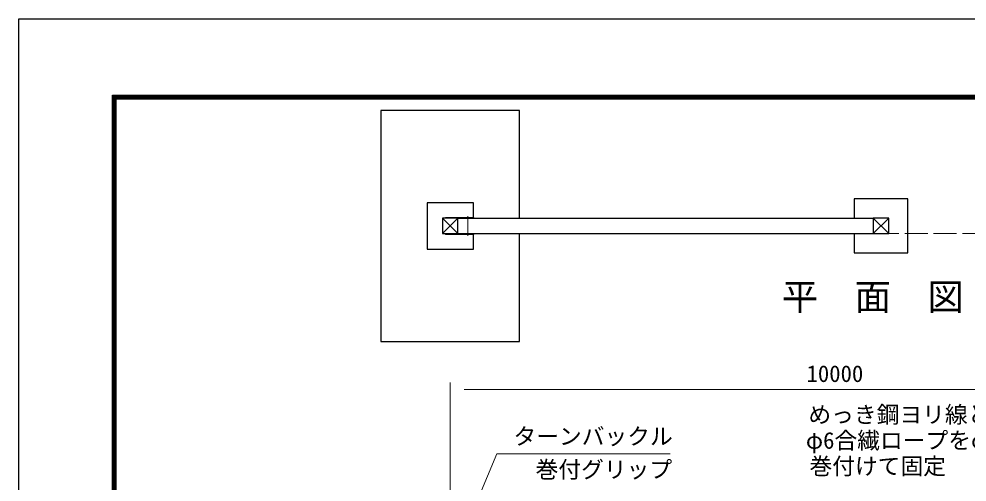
# Model space of a CAD drawing. Units: millimetres, scale not verified. Extents: x -18899 to 18901, y -13364 to 13366.
# Drawn here: x -18899 to -6590, y 7356 to 13366 of the extents above; entities that cross this region are included whole.
import ezdxf
from ezdxf.enums import TextEntityAlignment as Align

# ---------------------------------------------------------------- set-up
doc = ezdxf.new("R2010")
doc.units = ezdxf.units.MM
doc.header["$LTSCALE"] = 50
doc.linetypes.add('DASHED', pattern=[7.5, 6, -1.5])
doc.linetypes.add('USER1', pattern=[50.8, 31.75, -6.35, 6.35, -6.35])
for name, color, linetype, lineweight in [('0-0_D-TTL-TXT', 7, 'Continuous', 13), ('0-1_D-STR1', 1, 'Continuous', 25), ('0-2_D-BMK', 2, 'USER1', 13), ('0-3_D-STR3', 3, 'Continuous', 13), ('0-4_D-STR-DIM', 7, 'Continuous', 13), ('0-7_D-STR-TXT', 7, 'Continuous', 13), ('0-9_D-STR2', 7, 'Continuous', 13), ('0-A_D-STR4', 7, 'Continuous', 25), ('0-C_D-TTL', 7, 'Continuous', 25)]:
    doc.layers.add(name, color=color, linetype=linetype, lineweight=lineweight)
doc.styles.add('ＭＳ ゴシック', font='')
doc.styles.get('ＭＳ ゴシック').set_extended_font_data('MS Gothic')

msp = doc.modelspace()

# ---------------------------------------------------------------- linework, layer by layer
at = {"layer": '0-1_D-STR1'}
for p, q in [((-13399.31, 10779.72), (-13199.31, 10579.72)), ((-13199.31, 10779.72), (-13399.31, 10579.72)), ((-13199.31, 10779.72), (-7806.31, 10779.72)), ((-7806.31, 10779.72), (-7606.31, 10579.72)), ((-7606.31, 10779.72), (-7806.31, 10579.72)), ((-13199.31, 10579.72), (-7806.31, 10579.72))]:
    msp.add_line(p, q, dxfattribs=at)
for points in [[(-13399.31, 10779.72), (-13399.31, 10579.72), (-13199.31, 10579.72), (-13199.31, 10779.72)], [(-7806.31, 10779.72), (-7806.31, 10579.72), (-7606.31, 10579.72), (-7606.31, 10779.72)]]:
    msp.add_lwpolyline(points, close=True, dxfattribs=at)
at = {"layer": '0-2_D-BMK'}
msp.add_line((-13069.31, 10552.22), (-13069.31, 10807.22), dxfattribs=at)
at = {"layer": '0-3_D-STR3'}
for p, q in [((-13361.81, 10788.72), (-12991.81, 10788.72)), ((-13361.81, 10788.72), (-13361.81, 10779.72)), ((-13361.81, 10779.72), (-12991.81, 10779.72)), ((-12991.81, 10788.72), (-12991.81, 10779.72)), ((-13361.81, 10579.72), (-12991.81, 10579.72)), ((-13361.81, 10570.72), (-13361.81, 10579.72)), ((-13361.81, 10570.72), (-12991.81, 10570.72)), ((-12991.81, 10570.72), (-12991.81, 10579.72))]:
    msp.add_line(p, q, dxfattribs=at)
at = {"layer": '0-4_D-STR-DIM'}
for p, q in [((-13299.31, 7074.54), (-13299.31, 8648.92)), ((-13119.31, 8558.92), (-3479.31, 8558.92))]:
    msp.add_line(p, q, dxfattribs=at)
at = {"layer": '0-7_D-STR-TXT'}
msp.add_lwpolyline([(-10444.41, 7720.16), (-12695.14, 7720.16), (-13056.54, 6853.39)], dxfattribs=at)
at = {"layer": '0-9_D-STR2', "linetype": 'DASHED'}
msp.add_line((-13399.31, 10579.72), (-499.31, 10579.72), dxfattribs=at)
at = {"layer": '0-A_D-STR4'}
for p, q in [((-12399.31, 12179.72), (-14199.31, 12179.72)), ((-12399.31, 10779.72), (-12399.31, 12179.72)), ((-12999.31, 10979.72), (-13599.31, 10979.72)), ((-12999.31, 10788.72), (-12999.31, 10979.72)), ((-8056.31, 11029.72), (-8056.31, 10779.72))]:
    msp.add_line(p, q, dxfattribs=at)
for points in [[(-14199.31, 12179.72), (-14199.31, 9179.72), (-12399.31, 9179.72), (-12399.31, 10579.72)], [(-13599.31, 10979.72), (-13599.31, 10379.72), (-12999.31, 10379.72), (-12999.31, 10570.72)], [(-8056.31, 10579.72), (-8056.31, 10329.72), (-7356.31, 10329.72), (-7356.31, 11029.72), (-8056.31, 11029.72)]]:
    msp.add_lwpolyline(points, dxfattribs=at)
at = {"layer": '0-C_D-TTL', "color": 2}
msp.add_lwpolyline([(-18898.56, 13366.02), (18901.44, 13366.02), (18901.44, -13363.98), (-18898.56, -13363.98)], close=True, dxfattribs=at)
at = {"layer": '0-C_D-TTL'}
for points in [[(-17683.56, 12376.02), (17686.44, 12376.02), (17686.44, -12373.98), (-17683.56, -12373.98)], [(-17672.31, 12364.77), (17675.19, 12364.77), (17675.19, -12362.73), (-17672.31, -12362.73)], [(-17661.06, 12353.52), (17663.94, 12353.52), (17663.94, -12351.48), (-17661.06, -12351.48)], [(-17649.81, 12342.27), (17652.69, 12342.27), (17652.69, -12340.23), (-17649.81, -12340.23)], [(-17638.56, 12331.02), (17641.44, 12331.02), (17641.44, -12328.98), (-17638.56, -12328.98)]]:
    msp.add_lwpolyline(points, close=True, dxfattribs=at)

# ---------------------------------------------------------------- texts
at = {"layer": '0-0_D-TTL-TXT', "style": 'ＭＳ ゴシック'}
msp.add_text('平\u3000面\u3000図', height=346.4, dxfattribs=at).set_placement((-8993.14, 9482.71), align=Align.BOTTOM_LEFT)
at = {"layer": '0-4_D-STR-DIM', "style": 'ＭＳ ゴシック'}
msp.add_text('10000', height=216.6, dxfattribs=at).set_placement((-8673.48, 8589.28), align=Align.BOTTOM_LEFT)
at = {"layer": '0-7_D-STR-TXT', "style": 'ＭＳ ゴシック'}
for s, p in [('めっき鋼ヨリ線とネット端部の', (-8649.18, 8058.52)), ('ターンバックル', (-12478.54, 7776.23)), ('φ6合繊ロープをφ4合繊ロープにて', (-8682.31, 7722.98)), ('巻付グリップ', (-12191.12, 7345.73)), ('巻付けて固定', (-8635.48, 7389.55))]:
    msp.add_text(s, height=216.6, dxfattribs=at).set_placement(p, align=Align.BOTTOM_LEFT)

doc.saveas('drawing.dxf')
